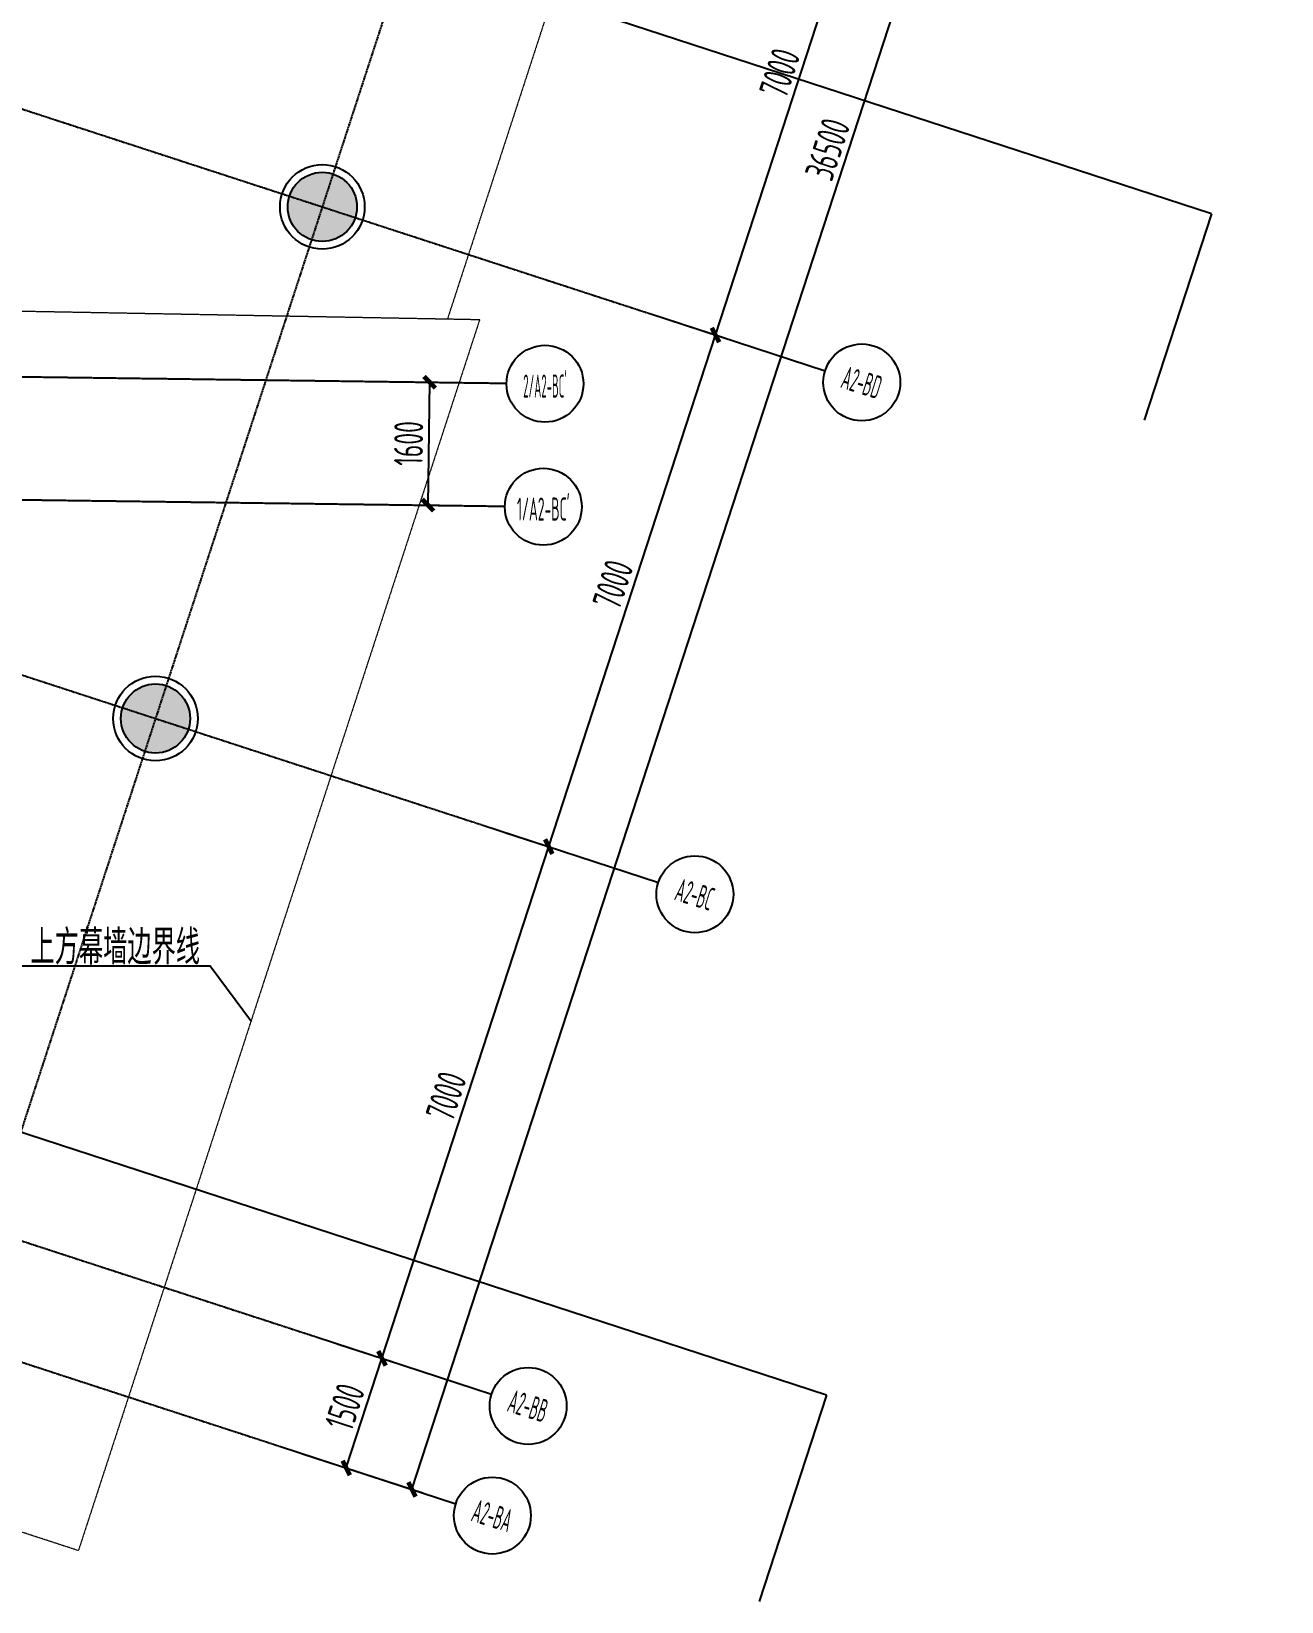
# Model space of a CAD drawing. Header units: millimetres. Extents: x 11515858 to 24947533, y -12784974 to -6116114.
# Drawn here: x 11866547 to 11882809, y -6365023 to -6344598 of the extents above; entities that cross this region are included whole.
import ezdxf
from ezdxf.enums import TextEntityAlignment as Align

# ---------------------------------------------------------------- set-up
doc = ezdxf.new("R2010")
doc.units = ezdxf.units.MM
doc.header["$LTSCALE"] = 10
for name, pattern in [('A2-RG-AXIS$0$CENTER', [2, 1.25, -0.25, 0.25, -0.25]), ('A2-RG-AXIS$0$DOTE', [2.42, 2, -0.2, 0.02, -0.2]), ('A2-RI-F2$0$Overhead 1_16_', [2.579687, 1.5875, -0.992188])]:
    doc.linetypes.add(name, pattern=pattern)
for name, color, linetype in [('A2-RB-F2$0$$34$A-DIMS-100', 1, 'Continuous'), ('A2-RB-F2$0$A-DIMS-100', 1, 'Continuous'), ('A2-RG-AXIS$0$A-AXIS', 1, 'Continuous'), ('A2-RG-AXIS$0$A-DIMS-100', 1, 'Continuous'), ('A2-RG-AXIS$0$A-GRID', 1, 'A2-RG-AXIS$0$CENTER'), ('A2-RG-AXIS$0$A-SYMB', 4, 'Continuous'), ('A2-RI-F2$0$A-STRS', 50, 'Continuous'), ('A2-RI-F2$0$A-SYMB', 4, 'Continuous'), ('A2-RI-F2$0$A-SYMB-AREA', 4, 'Continuous'), ('A2-RI-F2$0$A-SYMB-NAME', 4, 'Continuous'), ('A2-RS-F2$0$A-HATH-GRAY', 8, 'Continuous'), ('A2-RS-F2$0$A-WALL-CONC', 6, 'Continuous')]:
    doc.layers.add(name, color=color, linetype=linetype)
doc.layers.add('A2-RI-F2$0$A-FLOR-OVHD', color=8, linetype='A2-RI-F2$0$Overhead 1_16_', lineweight=5)
doc.layers.add('A2-RI-F2$0$A-FLOR-STRS', color=2, linetype='Continuous', lineweight=5)
doc.styles.add('A2-RB-F2$0$$0$XD2008', font='hzs.shx', dxfattribs={"width": 0.7, "bigfont": 'hztxt.shx'})
doc.styles.add('A2-RB-F2$0$XD2008', font='hzs.shx', dxfattribs={"width": 0.7, "bigfont": 'hztxt.shx'})
doc.styles.add('A2-RG-AXIS$0$ECADI', font='hzs.shx', dxfattribs={"width": 0.7, "bigfont": 'hztxt.shx'})
doc.styles.add('A2-RG-AXIS$0$XD2008', font='hzs.shx', dxfattribs={"width": 0.7, "bigfont": 'hztxt.shx'})
doc.styles.add('A2-RI-F2$0$ECADI', font='hzs.shx', dxfattribs={"width": 0.7, "bigfont": 'hztxt.shx'})
doc.dimstyles.new('A2-RB-F2$0$$0$XD100$0', dxfattribs={"dimscale": 100, "dimtxt": 3.5, "dimasz": 1, "dimexe": 1, "dimexo": 2, "dimgap": 0.5, "dimtad": 1, "dimdec": 0, "dimdsep": 46, "dimtxsty": 'A2-RB-F2$0$$0$XD2008', "dimblk1": 'A2-RB-F2$0$$20$_ArchTick', "dimblk2": 'A2-RB-F2$0$$20$_ArchTick', "dimsah": 1, "dimcen": 2.5, "dimclrt": 4, "dimaunit": 1, "dimadec": 0, "dimazin": 0, "dimtfac": 1, "dimtdec": 0, "dimtix": 1, "dimtmove": 2, "dimatfit": 3, "dimfxl": 0, "dimtolj": 1, "dimtzin": 0, "dimarcsym": 0})
doc.dimstyles.new('A2-RB-F2$0$XD100', dxfattribs={"dimscale": 100, "dimtxt": 3.5, "dimasz": 1.5, "dimexe": 1, "dimexo": 2, "dimgap": 0.5, "dimtad": 1, "dimdec": 0, "dimdsep": 46, "dimtxsty": 'A2-RB-F2$0$XD2008', "dimcen": 2.5, "dimclrt": 4, "dimaunit": 1, "dimadec": 0, "dimazin": 0, "dimtfac": 1, "dimtdec": 0, "dimtix": 1, "dimtmove": 1, "dimatfit": 3, "dimfxl": 0, "dimtolj": 1, "dimtzin": 0, "dimarcsym": 0})
doc.dimstyles.new('A2-RG-AXIS$0$XD150', dxfattribs={"dimscale": 300, "dimtxt": 2.5, "dimasz": 1.5, "dimexe": 1, "dimexo": 2, "dimgap": 0.5, "dimtad": 1, "dimdec": 0, "dimdsep": 46, "dimtxsty": 'A2-RG-AXIS$0$XD2008', "dimcen": 2.5, "dimclrt": 4, "dimaunit": 1, "dimadec": 3, "dimazin": 0, "dimtfac": 1, "dimtdec": 0, "dimtmove": 2, "dimatfit": 3, "dimfxl": 0, "dimtolj": 1, "dimtzin": 0, "dimarcsym": 0})
doc.dimstyles.new('A2-RG-AXIS$0$XD150$0', dxfattribs={"dimscale": 150, "dimtxt": 2.5, "dimasz": 1, "dimexe": 1, "dimexo": 2, "dimgap": 0.5, "dimtad": 1, "dimdec": 0, "dimdsep": 46, "dimtxsty": 'A2-RG-AXIS$0$XD2008', "dimblk": 'A2-RG-AXIS$0$_ArchTick', "dimcen": 2.5, "dimclrt": 4, "dimaunit": 1, "dimadec": 0, "dimazin": 0, "dimtfac": 1, "dimtdec": 0, "dimtmove": 2, "dimatfit": 3, "dimfxl": 0, "dimtolj": 1, "dimtzin": 0, "dimarcsym": 0})

# ---------------------------------------------------------------- blocks, each defined once
blk = doc.blocks.new('A2-RB-F2$0$$20$_ArchTick')
at = {"color": 0, "linetype": 'ByBlock', "const_width": 0.4}
blk.add_lwpolyline([(-0.5, -0.5), (0.5, 0.5)], dxfattribs=at)
blk = doc.blocks.new('*D129')
at = {"layer": 'A2-RB-F2$0$$34$A-DIMS-100', "color": 0, "lineweight": -2, "transparency": 16777216}
blk.add_arc((11859985, -6358234), 2160, 161.947, 180.3428, dxfattribs=at)
at = {"layer": 'Defpoints', "color": 0, "transparency": 16777216}
for p in [(11832290, -6349207), (11857872, -6357788), (11858203, -6358244), (11857063, -6358251), (11870251, -6361580)]:
    blk.add_point(p, dxfattribs=at)
at = {"layer": 'A2-RB-F2$0$$34$A-DIMS-100', "color": 0, "lineweight": -2, "transparency": 16777216, "xscale": 100, "yscale": 100, "zscale": 100}
for p, rotation in [((11857932, -6357564), 71.94704049334567), ((11857825, -6358247), 270.3427990340198)]:
    blk.add_blockref('A2-RB-F2$0$$20$_ArchTick', p, dxfattribs=dict(at, rotation=rotation))
at = {"layer": 'A2-RB-F2$0$$34$A-DIMS-100', "color": 4, "transparency": 16777216, "insert": (11857596, -6357861), "char_height": 350, "attachment_point": 5, "rotation": 81.1449, "style": 'A2-RB-F2$0$$0$XD2008'}
blk.add_mtext('\\A1;18°23\'45"', dxfattribs=at)
blk = doc.blocks.new('*D166')
at = {"layer": 'A2-RB-F2$0$$34$A-DIMS-100', "color": 0, "lineweight": -2, "transparency": 16777216}
blk.add_arc((11844870, -6350400), 4772, 359.2284, 8.9089, dxfattribs=at)
at = {"layer": 'Defpoints', "color": 0, "transparency": 16777216}
for p in [(11851270, -6349397), (11848877, -6349772), (11835567, -6350275), (11849638, -6350196), (11872705, -6350775)]:
    blk.add_point(p, dxfattribs=at)
at = {"layer": 'A2-RB-F2$0$$34$A-DIMS-100', "color": 0, "lineweight": -2, "transparency": 16777216, "xscale": 100, "yscale": 100, "zscale": 100}
for p, rotation in [((11849585, -6349661), 98.90892474237745), ((11849642, -6350464), 269.228375346103)]:
    blk.add_blockref('A2-RB-F2$0$$20$_ArchTick', p, dxfattribs=dict(at, rotation=rotation))
at = {"layer": 'A2-RB-F2$0$$34$A-DIMS-100', "color": 4, "transparency": 16777216, "insert": (11849944, -6349728), "char_height": 350, "attachment_point": 5, "rotation": 277.5498, "style": 'A2-RB-F2$0$$0$XD2008'}
blk.add_mtext('\\A1;9°40\'50"', dxfattribs=at)
blk = doc.blocks.new('A2-RB-F2$0$_ArchTick')
at = {"color": 0, "linetype": 'ByBlock', "const_width": 0.4}
blk.add_lwpolyline([(-0.5, -0.5), (0.5, 0.5)], dxfattribs=at)
blk = doc.blocks.new('*D178')
at = {"layer": 'A2-RB-F2$0$A-DIMS-100', "color": 0, "lineweight": -2, "transparency": 16777216}
blk.add_arc((11860855, -6343792), 1581, 161.9468, 236.9471, dxfattribs=at)
at = {"layer": 'Defpoints', "color": 0, "transparency": 16777216}
for p in [(11836629, -6335896), (11859286, -6343984), (11860573, -6344226), (11858360, -6347626), (11874589, -6348269)]:
    blk.add_point(p, dxfattribs=at)
at = {"layer": 'A2-RB-F2$0$A-DIMS-100', "color": 0, "lineweight": -2, "transparency": 16777216, "xscale": 100, "yscale": 100, "zscale": 100}
for p, rotation in [((11859352, -6343302), 71.94679980163178), ((11859993, -6345118), 326.9471125376343)]:
    blk.add_blockref('A2-RB-F2$0$_ArchTick', p, dxfattribs=dict(at, rotation=rotation))
at = {"layer": 'A2-RB-F2$0$A-DIMS-100', "color": 4, "transparency": 16777216, "insert": (11859576, -6344244), "char_height": 350, "attachment_point": 5, "rotation": 289.447, "style": 'A2-RB-F2$0$XD2008'}
blk.add_mtext('\\A1;75°', dxfattribs=at)
blk = doc.blocks.new('*D180')
at = {"layer": 'A2-RB-F2$0$$34$A-DIMS-100', "color": 0, "lineweight": -2, "transparency": 16777216}
blk.add_arc((11853104, -6350511), 919, 131.947, 179.2284, dxfattribs=at)
at = {"layer": 'Defpoints', "color": 0, "transparency": 16777216}
for p in [(11852177, -6349479), (11835567, -6350275), (11852223, -6350249), (11853117, -6350525), (11872705, -6350775)]:
    blk.add_point(p, dxfattribs=at)
at = {"layer": 'A2-RB-F2$0$$34$A-DIMS-100', "color": 0, "lineweight": -2, "transparency": 16777216, "xscale": 100, "yscale": 100, "zscale": 100}
for p, rotation in [((11852490, -6349827), 41.94703004365298), ((11852185, -6350499), 269.2283753460983)]:
    blk.add_blockref('A2-RB-F2$0$$20$_ArchTick', p, dxfattribs=dict(at, rotation=rotation))
at = {"layer": 'A2-RB-F2$0$$34$A-DIMS-100', "color": 4, "transparency": 16777216, "insert": (11852147, -6349809), "char_height": 350, "attachment_point": 5, "rotation": 53.7435, "style": 'A2-RB-F2$0$$0$XD2008'}
blk.add_mtext('\\A1;47°16\'53"', dxfattribs=at)
blk = doc.blocks.new('A2-RG-AXIS$0$_ArchTick')
at = {"color": 0, "linetype": 'ByBlock', "const_width": 0.4}
blk.add_lwpolyline([(-0.5, -0.5), (0.5, 0.5)], dxfattribs=at)
blk = doc.blocks.new('*D1373')
at = {"layer": 'A2-RG-AXIS$0$A-DIMS-100', "color": 0, "lineweight": -2, "transparency": 16777216}
for p, q in [((11870536, -6361673), (11871249, -6361905)), ((11870642, -6363285), (11871107, -6361859)), ((11870071, -6363099), (11870784, -6363331))]:
    blk.add_line(p, q, dxfattribs=at)
at = {"layer": 'Defpoints', "color": 0, "transparency": 16777216}
for p in [(11870251, -6361580), (11871107, -6361859), (11869786, -6363006)]:
    blk.add_point(p, dxfattribs=at)
at = {"layer": 'A2-RG-AXIS$0$A-DIMS-100', "color": 0, "lineweight": -2, "transparency": 16777216, "xscale": 150, "yscale": 150, "zscale": 150}
for p, rotation in [((11871107, -6361859), 71.94704049333389), ((11870642, -6363285), 251.9470404933339)]:
    blk.add_blockref('A2-RG-AXIS$0$_ArchTick', p, dxfattribs=dict(at, rotation=rotation))
at = {"layer": 'A2-RG-AXIS$0$A-DIMS-100', "color": 4, "transparency": 16777216, "insert": (11870625, -6362490), "char_height": 375, "attachment_point": 5, "rotation": 71.947, "style": 'A2-RG-AXIS$0$XD2008'}
blk.add_mtext('\\A1;1500', dxfattribs=at)
blk = doc.blocks.new('*D1374')
at = {"layer": 'A2-RG-AXIS$0$A-DIMS-100', "color": 0, "lineweight": -2, "transparency": 16777216}
for p, q in [((11872705, -6355017), (11873418, -6355250)), ((11871107, -6361859), (11873276, -6355203)), ((11870536, -6361673), (11871249, -6361905))]:
    blk.add_line(p, q, dxfattribs=at)
at = {"layer": 'Defpoints', "color": 0, "transparency": 16777216}
for p in [(11872420, -6354924), (11873276, -6355203), (11870251, -6361580)]:
    blk.add_point(p, dxfattribs=at)
at = {"layer": 'A2-RG-AXIS$0$A-DIMS-100', "color": 0, "lineweight": -2, "transparency": 16777216, "xscale": 150, "yscale": 150, "zscale": 150}
for p, rotation in [((11873276, -6355203), 71.94704055555546), ((11871107, -6361859), 251.9470405555555)]:
    blk.add_blockref('A2-RG-AXIS$0$_ArchTick', p, dxfattribs=dict(at, rotation=rotation))
at = {"layer": 'A2-RG-AXIS$0$A-DIMS-100', "color": 4, "transparency": 16777216, "insert": (11871942, -6358450), "char_height": 375, "attachment_point": 5, "rotation": 71.947, "style": 'A2-RG-AXIS$0$XD2008'}
blk.add_mtext('\\A1;7000', dxfattribs=at)
blk = doc.blocks.new('*D1375')
at = {"layer": 'A2-RG-AXIS$0$A-DIMS-100', "color": 0, "lineweight": -2, "transparency": 16777216}
for p, q in [((11874589, -6348269), (11875588, -6348594)), ((11873276, -6355203), (11875445, -6348548)), ((11872705, -6355017), (11873418, -6355250))]:
    blk.add_line(p, q, dxfattribs=at)
at = {"layer": 'Defpoints', "color": 0, "transparency": 16777216}
for p in [(11874304, -6348176), (11875445, -6348548), (11872420, -6354924)]:
    blk.add_point(p, dxfattribs=at)
at = {"layer": 'A2-RG-AXIS$0$A-DIMS-100', "color": 0, "lineweight": -2, "transparency": 16777216, "xscale": 150, "yscale": 150, "zscale": 150}
for p, rotation in [((11875445, -6348548), 71.94704053343841), ((11873276, -6355203), 251.9470405334384)]:
    blk.add_blockref('A2-RG-AXIS$0$_ArchTick', p, dxfattribs=dict(at, rotation=rotation))
at = {"layer": 'A2-RG-AXIS$0$A-DIMS-100', "color": 4, "transparency": 16777216, "insert": (11874111, -6351794), "char_height": 375, "attachment_point": 5, "rotation": 71.947, "style": 'A2-RG-AXIS$0$XD2008'}
blk.add_mtext('\\A1;7000', dxfattribs=at)
blk = doc.blocks.new('*D1376')
at = {"layer": 'A2-RG-AXIS$0$A-DIMS-100', "color": 0, "lineweight": -2, "transparency": 16777216}
for p, q in [((11876759, -6341613), (11877757, -6341939)), ((11875445, -6348548), (11877614, -6341892)), ((11874589, -6348269), (11875588, -6348594))]:
    blk.add_line(p, q, dxfattribs=at)
at = {"layer": 'Defpoints', "color": 0, "transparency": 16777216}
for p in [(11876473, -6341521), (11877614, -6341892), (11874304, -6348176)]:
    blk.add_point(p, dxfattribs=at)
at = {"layer": 'A2-RG-AXIS$0$A-DIMS-100', "color": 0, "lineweight": -2, "transparency": 16777216, "xscale": 150, "yscale": 150, "zscale": 150}
for p, rotation in [((11877614, -6341892), 71.94704053343841), ((11875445, -6348548), 251.9470405334384)]:
    blk.add_blockref('A2-RG-AXIS$0$_ArchTick', p, dxfattribs=dict(at, rotation=rotation))
at = {"layer": 'A2-RG-AXIS$0$A-DIMS-100', "color": 4, "transparency": 16777216, "insert": (11876280, -6345139), "char_height": 375, "attachment_point": 5, "rotation": 71.947, "style": 'A2-RG-AXIS$0$XD2008'}
blk.add_mtext('\\A1;7000', dxfattribs=at)
blk = doc.blocks.new('*D1379')
at = {"layer": 'A2-RG-AXIS$0$A-DIMS-100', "color": 0, "lineweight": -2, "transparency": 16777216}
for p, q in [((11881382, -6328396), (11882951, -6328907)), ((11871497, -6363564), (11882809, -6328860)), ((11870071, -6363099), (11871640, -6363610))]:
    blk.add_line(p, q, dxfattribs=at)
at = {"layer": 'Defpoints', "color": 0, "transparency": 16777216}
for p in [(11881097, -6328303), (11882809, -6328860), (11869786, -6363006)]:
    blk.add_point(p, dxfattribs=at)
at = {"layer": 'A2-RG-AXIS$0$A-DIMS-100', "color": 0, "lineweight": -2, "transparency": 16777216, "xscale": 150, "yscale": 150, "zscale": 150}
for p, rotation in [((11882809, -6328860), 71.94704055555823), ((11871497, -6363564), 251.9470405555582)]:
    blk.add_blockref('A2-RG-AXIS$0$_ArchTick', p, dxfattribs=dict(at, rotation=rotation))
at = {"layer": 'A2-RG-AXIS$0$A-DIMS-100', "color": 4, "transparency": 16777216, "insert": (11876903, -6346131), "char_height": 375, "attachment_point": 5, "rotation": 71.947, "style": 'A2-RG-AXIS$0$XD2008'}
blk.add_mtext('\\A1;36500', dxfattribs=at)
blk = doc.blocks.new('*D1387')
at = {"layer": 'A2-RG-AXIS$0$A-DIMS-100', "color": 0, "lineweight": -2, "ltscale": 3, "transparency": 16777216}
blk.add_arc((11859129, -6350592), 5747, 341.947, 359.2286, dxfattribs=at)
at = {"layer": 'Defpoints', "color": 0, "ltscale": 3, "transparency": 16777216}
for p in [(11834459, -6342551), (11835567, -6350275), (11872705, -6350775), (11864744, -6351816), (11872420, -6354924)]:
    blk.add_point(p, dxfattribs=at)
at = {"layer": 'A2-RG-AXIS$0$A-DIMS-100', "color": 0, "lineweight": -2, "ltscale": 3, "transparency": 16777216, "xscale": 150, "yscale": 150, "zscale": 150}
for p, rotation in [((11864875, -6350669), 89.22855370033292), ((11864593, -6352373), 251.9470404933478)]:
    blk.add_blockref('A2-RG-AXIS$0$_ArchTick', p, dxfattribs=dict(at, rotation=rotation))
at = {"layer": 'A2-RG-AXIS$0$A-DIMS-100', "color": 4, "ltscale": 3, "transparency": 16777216, "insert": (11865469, -6351643), "char_height": 375, "attachment_point": 5, "rotation": 80.5878, "style": 'A2-RG-AXIS$0$XD2008'}
blk.add_mtext('\\A1;17°16\'53"', dxfattribs=at)
blk = doc.blocks.new('A2-RG-AXIS$0$ECADI-TAG-GRID')
at = {"color": 13}
blk.add_circle((0, 0), 5, dxfattribs=at)
at = {"style": 'A2-RG-AXIS$0$ECADI', "width": 0.7}
blk.add_attdef('GRID', text='', height=5, dxfattribs=at).set_placement((0, 0), align=Align.MIDDLE)
blk = doc.blocks.new('*D1358')
at = {"layer": 'A2-RG-AXIS$0$A-AXIS', "color": 0, "lineweight": -2, "ltscale": 3, "transparency": 16777216}
for p, q in [((11871125, -6349154), (11871877, -6349164)), ((11871727, -6349162), (11871705, -6350761)), ((11871103, -6350753), (11871855, -6350763))]:
    blk.add_line(p, q, dxfattribs=at)
at = {"layer": 'Defpoints', "color": 0, "ltscale": 3, "transparency": 16777216}
for p in [(11870825, -6349149), (11870803, -6350749), (11871705, -6350761)]:
    blk.add_point(p, dxfattribs=at)
at = {"layer": 'A2-RG-AXIS$0$A-AXIS', "color": 0, "lineweight": -2, "ltscale": 3, "transparency": 16777216, "xscale": 150, "yscale": 150, "zscale": 150}
for p, rotation in [((11871727, -6349162), 89.22855370033429), ((11871705, -6350761), 269.2285537003343)]:
    blk.add_blockref('A2-RG-AXIS$0$_ArchTick', p, dxfattribs=dict(at, rotation=rotation))
at = {"layer": 'A2-RG-AXIS$0$A-AXIS', "color": 4, "ltscale": 3, "transparency": 16777216, "insert": (11871453, -6349958), "char_height": 375, "attachment_point": 5, "rotation": 89.2286, "style": 'A2-RG-AXIS$0$XD2008'}
blk.add_mtext('\\A1;1600', dxfattribs=at)
blk = doc.blocks.new('A2-RS-F2')
at = {"layer": 'A2-RS-F2$0$A-HATH-GRAY'}
h = blk.add_hatch(color=256, dxfattribs=at)
edge = h.paths.add_edge_path()
edge.add_arc((11870331, -6346881), 450, 0, 360)
h = blk.add_hatch(color=256, dxfattribs=at)
edge = h.paths.add_edge_path()
edge.add_arc((11868161, -6353536), 450, 0, 360)
at = {"layer": 'A2-RS-F2$0$A-WALL-CONC'}
for centre in [(11870331, -6346881), (11868161, -6353536)]:
    blk.add_circle(centre, 450, dxfattribs=at)
blk = doc.blocks.new('A2-RI-F2$0$5erhfh')
at = {"layer": 'A2-RI-F2$0$A-SYMB-AREA', "style": 'A2-RI-F2$0$ECADI', "width": 0.7}
blk.add_attdef('340M2', text='', height=2.5, dxfattribs=at).set_placement((0, 1.25), align=Align.MIDDLE_LEFT)
at = {"layer": 'A2-RI-F2$0$A-SYMB-NAME', "style": 'A2-RI-F2$0$ECADI', "width": 0.7}
blk.add_attdef('CHINESENAME', (-12.29, 3.09), '', height=4.5, dxfattribs=at)
blk = doc.blocks.new('A2-RB-F2')
at = {"layer": 'A2-RB-F2$0$$34$A-DIMS-100'}
for base, line1, line2, picture, middle in [((11849638.0814, -6350195.6222), ((11848876.8912, -6349772.0122), (11851270.2631, -6349396.8382)), ((11835567.0072, -6350274.7506), (11872705.4803, -6350774.9392)), '*D166', (11849944.2637, -6349727.5736)), ((11852222.9452, -6350249.3078), ((11835567.0072, -6350274.7506), (11872705.4803, -6350774.9392)), ((11853117.1829, -6350525.1541), (11852176.7363, -6349478.7385)), '*D180', (11852147.311, -6349809.0021))]:
    dim = blk.add_angular_dim_2l(base=base, line1=line1, line2=line2, dimstyle='A2-RB-F2$0$$0$XD100$0', override={"dimadec": 4}, dxfattribs=at)
    dim.commit()
    dim.dimension.update_dxf_attribs({"geometry": picture, "text_midpoint": middle, "dimtype": 130})
dim = blk.add_angular_dim_2l(base=(11857871.93, -6357787.5026), line1=((11858202.9981, -6358244.2856), (11857063.3085, -6358251.1044)), line2=((11832290.1514, -6349206.686), (11870250.8426, -6361579.6659)), dimstyle='A2-RB-F2$0$$0$XD100$0', override={"dimadec": 4}, dxfattribs=at)
dim.commit()
dim.dimension.update_dxf_attribs({"geometry": '*D129', "text_midpoint": (11857595.8395, -6357861.3973)})
at = {"layer": 'A2-RB-F2$0$A-DIMS-100'}
dim = blk.add_angular_dim_2l(base=(11859285.6, -6343983.5), line1=((11836628.7, -6335895.7), (11874589.4, -6348268.9)), line2=((11860573.1, -6344225.9), (11858360.5, -6347626.1)), dimstyle='A2-RB-F2$0$XD100', override={"dimasz": 1, "dimblk1": 'A2-RB-F2$0$_ArchTick', "dimblk2": 'A2-RB-F2$0$_ArchTick', "dimsah": 1}, dxfattribs=at)
dim.commit()
dim.dimension.update_dxf_attribs({"geometry": '*D178', "text_midpoint": (11859576.4, -6344243.8)})
blk = doc.blocks.new('A2-RG-AXIS')
at = {"layer": 'A2-RG-AXIS$0$A-AXIS'}
for p, q in [((11874589.4, -6348268.9), (11876871.2, -6349012.6)), ((11872420.1, -6354924.3), (11874702, -6355668)), ((11870250.8, -6361579.7), (11872532.7, -6362323.4)), ((11869786, -6363005.8), (11872067.8, -6363749.6))]:
    blk.add_line(p, q, dxfattribs=at)
at = {"layer": 'A2-RG-AXIS$0$A-GRID', "linetype": 'A2-RG-AXIS$0$DOTE'}
for p, q in [((11878378.1, -6322191.3), (11865217.4, -6362568.5)), ((11836628.7, -6335895.9), (11874589.4, -6348268.9)), ((11834459.4, -6342551.3), (11872420.1, -6354924.3)), ((11835588.6, -6348674.9), (11872727, -6349175.1)), ((11832290.2, -6349206.7), (11870250.8, -6361579.7)), ((11835567, -6350274.8), (11872705.5, -6350774.9)), ((11831825.3, -6350632.8), (11869786, -6363005.8))]:
    blk.add_line(p, q, dxfattribs=at)
at = {"layer": 'A2-RG-AXIS$0$A-SYMB'}
ref = blk.add_blockref('A2-RG-AXIS$0$ECADI-TAG-GRID', (11877347.8, -6349163.9), dxfattribs=dict(at, xscale=100.0000000000341, yscale=100.0000000000341, zscale=100.0000000000341, rotation=342.7200000000827))
ref.add_attrib('GRID', 'A2-BD', dxfattribs={"layer": '0', "extrusion": (0, 0, -1), "height": 300, "rotation": 17.28, "style": 'A2-RG-AXIS$0$ECADI', "text_generation_flag": 2, "width": 0.5}).set_placement((-11877347.8, -6349163.9), align=Align.MIDDLE)
ref = blk.add_blockref('A2-RG-AXIS$0$ECADI-TAG-GRID', (11873227, -6349181.7), dxfattribs=dict(at, xscale=100, yscale=100, zscale=100))
ref.add_attrib('GRID', "2/A2-BC'", dxfattribs={"layer": '0', "extrusion": (0, 0, -1), "height": 300, "style": 'A2-RG-AXIS$0$ECADI', "text_generation_flag": 2, "width": 0.4}).set_placement((-11873227, -6349181.7), align=Align.MIDDLE)
ref = blk.add_blockref('A2-RG-AXIS$0$ECADI-TAG-GRID', (11873205.4, -6350781.6), dxfattribs=dict(at, xscale=100, yscale=100, zscale=100))
ref.add_attrib('GRID', "1/A2-BC'", dxfattribs={"layer": '0', "extrusion": (0, 0, -1), "height": 300, "style": 'A2-RG-AXIS$0$ECADI', "text_generation_flag": 2, "width": 0.5}).set_placement((-11873205.4, -6350781.6), align=Align.MIDDLE)
ref = blk.add_blockref('A2-RG-AXIS$0$ECADI-TAG-GRID', (11875177.3, -6355823), dxfattribs=dict(at, xscale=100.0000000000341, yscale=100.0000000000341, zscale=100.0000000000341, rotation=342.7200000000827))
ref.add_attrib('GRID', 'A2-BC', dxfattribs={"layer": '0', "extrusion": (0, 0, -1), "height": 300, "rotation": 17.28, "style": 'A2-RG-AXIS$0$ECADI', "text_generation_flag": 2, "width": 0.5}).set_placement((-11875177.3, -6355823), align=Align.MIDDLE)
ref = blk.add_blockref('A2-RG-AXIS$0$ECADI-TAG-GRID', (11873008.1, -6362478.4), dxfattribs=dict(at, xscale=100.0000000000341, yscale=100.0000000000341, zscale=100.0000000000341, rotation=342.7200000000827))
ref.add_attrib('GRID', 'A2-BB', dxfattribs={"layer": '0', "extrusion": (0, 0, -1), "height": 300, "rotation": 17.28, "style": 'A2-RG-AXIS$0$ECADI', "text_generation_flag": 2, "width": 0.5}).set_placement((-11873008.1, -6362478.4), align=Align.MIDDLE)
ref = blk.add_blockref('A2-RG-AXIS$0$ECADI-TAG-GRID', (11872543.2, -6363904.5), dxfattribs=dict(at, xscale=100.0000000000341, yscale=100.0000000000341, zscale=100.0000000000341, rotation=342.7200000000827))
ref.add_attrib('GRID', 'A2-BA', dxfattribs={"layer": '0', "extrusion": (0, 0, -1), "height": 300, "rotation": 17.28, "style": 'A2-RG-AXIS$0$ECADI', "text_generation_flag": 2, "width": 0.5}).set_placement((-11872543.2, -6363904.5), align=Align.MIDDLE)
at = {"layer": 'A2-RG-AXIS$0$A-AXIS', "ltscale": 3}
dim = blk.add_aligned_dim(p1=(11870824.8, -6349149.5), p2=(11870803.2, -6350749.3), distance=902, dimstyle='A2-RG-AXIS$0$XD150$0', dxfattribs=at)
dim.commit()
dim.dimension.update_dxf_attribs({"geometry": '*D1358', "text_midpoint": (11871453.4, -6349958)})
at = {"layer": 'A2-RG-AXIS$0$A-DIMS-100'}
for p1, p2, distance, picture, middle in [((11869786, -6363005.8), (11881097.2, -6328302.6), -1800, '*D1379', (11876903.4, -6346130.7)), ((11870250.8, -6361579.7), (11872420.1, -6354924.3), -900, '*D1374', (11871941.6, -6358449.5)), ((11869786, -6363005.8), (11870250.8, -6361579.7), -900, '*D1373', (11870624.5, -6362490.3))]:
    dim = blk.add_aligned_dim(p1=p1, p2=p2, distance=distance, dimstyle='A2-RG-AXIS$0$XD150$0', dxfattribs=at)
    dim.commit()
    dim.dimension.update_dxf_attribs({"geometry": picture, "text_midpoint": middle})
for base, p1, p2, picture, middle in [((11877614.4, -6341892.4), (11874304.2, -6348175.9), (11876473.4, -6341520.5), '*D1376', (11876280.1, -6345138.7)), ((11875445.1, -6348547.8), (11872420.1, -6354924.3), (11874304.2, -6348175.9), '*D1375', (11874110.9, -6351794.1))]:
    dim = blk.add_linear_dim(base=base, p1=p1, p2=p2, angle=251.94704, dimstyle='A2-RG-AXIS$0$XD150$0', dxfattribs=at)
    dim.commit()
    dim.dimension.update_dxf_attribs({"geometry": picture, "text_midpoint": middle})
at = {"layer": 'A2-RG-AXIS$0$A-DIMS-100', "ltscale": 3}
dim = blk.add_angular_dim_2l(base=(11864743.7, -6351815.5), line1=((11834459.4, -6342551.3), (11872420.1, -6354924.3)), line2=((11835567, -6350274.8), (11872705.5, -6350774.9)), dimstyle='A2-RG-AXIS$0$XD150', override={"dimscale": 150, "dimasz": 1, "dimblk": 'A2-RG-AXIS$0$_ArchTick', "dimadec": 4}, dxfattribs=at)
dim.commit()
dim.dimension.update_dxf_attribs({"geometry": '*D1387', "text_midpoint": (11865468.5, -6351643)})
blk = doc.blocks.new('A2-RI-F2')
for centre in [(11870331, -6346881), (11868161, -6353536)]:
    blk.add_circle(centre, 550)
at = {"layer": 'A2-RI-F2$0$A-FLOR-OVHD', "ltscale": 0.3}
blk.add_line((11864117, -6348194), (11871959, -6348338), dxfattribs=at)
blk.add_lwpolyline([(11851782, -6316662), (11879355, -6325647), (11871959, -6348338), (11872378, -6348346), (11867158, -6364360), (11832501, -6353064), (11836879, -6339633)], dxfattribs=at)
at = {"layer": 'A2-RI-F2$0$A-SYMB'}
blk.add_lwpolyline([(11866390, -6356753), (11868871, -6356753), (11869408, -6357477)], dxfattribs=at)
at = {"layer": 'Defpoints', "color": 3, "linetype": 'Continuous'}
for p, q in [((11881899, -6346970), (11828646, -6329613)), ((11876890, -6362336), (11823637, -6344979)), ((11881899, -6346970), (11881023, -6349657)), ((11876890, -6362336), (11876014, -6365023))]:
    blk.add_line(p, q, dxfattribs=at)
blk.add_blockref('A2-RS-F2', (0, 0))
ref = blk.add_blockref('A2-RI-F2$0$5erhfh', (11867765, -6357045), dxfattribs=dict(xscale=100, yscale=100, zscale=100))
ref.add_attrib('CHINESENAME', '上方幕墙边界线', (11866535, -6356736), dxfattribs={"layer": 'A2-RI-F2$0$A-SYMB-NAME', "height": 450, "style": 'A2-RI-F2$0$ECADI', "width": 0.7})
at = {"layer": 'A2-RI-F2$0$A-FLOR-STRS'}
blk.add_blockref('A2-RG-AXIS', (0, 0), dxfattribs=at)
at = {"layer": 'A2-RI-F2$0$A-STRS', "linetype": 'Continuous'}
blk.add_blockref('A2-RB-F2', (0, 0), dxfattribs=at)

msp = doc.modelspace()

# ---------------------------------------------------------------- block references
for name in ['A2-RI-F2', 'A2-RB-F2', 'A2-RG-AXIS', 'A2-RS-F2']:
    msp.add_blockref(name, (0, 0))

doc.saveas('drawing.dxf')
